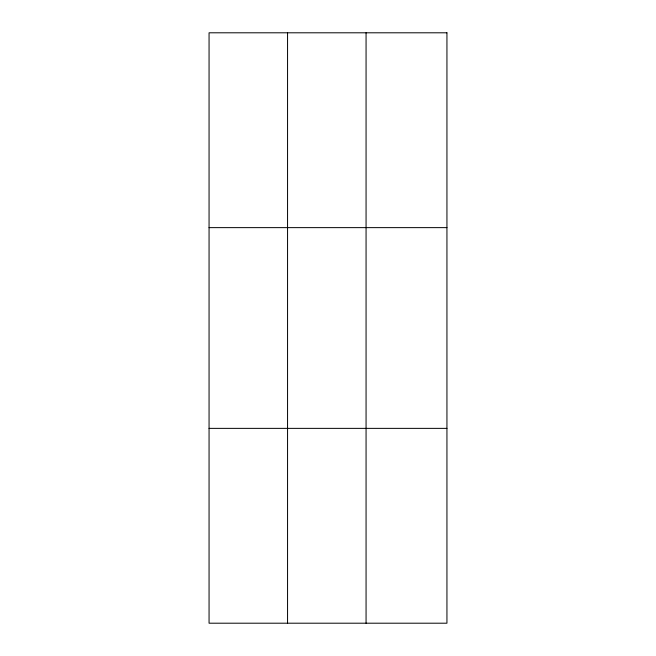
<?xml version="1.0" encoding="UTF-8"?>
<svg xmlns="http://www.w3.org/2000/svg" width="656" height="656" viewBox="0 0 656 656"><rect width="100%" height="100%" fill="white"/><g stroke="black" fill="none" stroke-linecap="round" stroke-linejoin="round"><path stroke-width="0.98" d="M287.558 623.2L287.558 32.8M366.064 623.2L366.064 32.8M209.059 227.632L446.941 227.632M209.059 428.368L446.941 428.368M446.941 32.8L446.941 623.2L209.059 623.2L209.059 32.8L446.941 32.8"/></g></svg>
